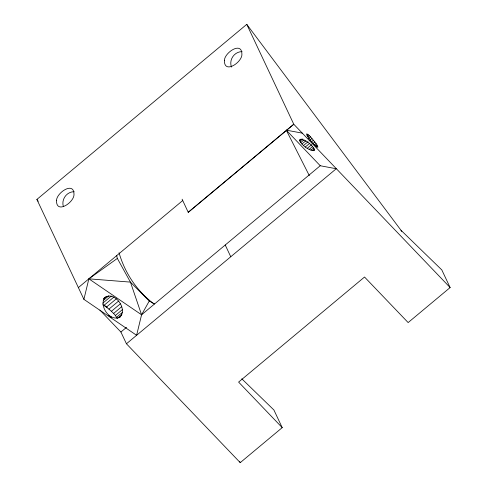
<?xml version="1.0" encoding="UTF-8"?>
<svg xmlns="http://www.w3.org/2000/svg" width="487" height="487" viewBox="0 0 487 487"><rect width="100%" height="100%" fill="white"/><g stroke="black" fill="none" stroke-linecap="round" stroke-linejoin="round"><path stroke-width="0.73" d="M117.343 258.427L130.437 282.113L149.247 301.033L141.571 314.791L136.61 335.299L83.904 299.341L88.865 278.832L117.343 258.427L116.636 255.523M119.449 317.591C128.903 309.391 113.715 289.217 103.804 298.397M299.615 140.329L299.809 139.629L300.497 139.294C306.22 140.226 312.003 144.359 314.419 149.661L314.225 150.361L313.537 150.696C307.814 149.765 302.031 145.631 299.615 140.329L301.246 138.965M104.894 297.484C98.404 306.201 110.677 322.966 120.575 316.653M182.101 199.177L188.219 212.32L293.783 124.252L246.763 24.35L36.878 199.439L83.904 299.341M117.824 318.133L121.811 314.791M78.37 287.592L182.692 200.565M188.219 212.32L293.783 124.252L450.122 287.561L408.143 322.577L364.538 277.03L238.612 382.082L282.216 427.635L240.237 462.65L126.443 343.779L120.91 332.024L99.902 310.079M103.743 298.708L106.659 296.273M103.201 300.509L108.845 295.798M102.787 303.182L111.286 296.096M299.919 141.346L302.829 138.917M306.907 135.52L308.07 134.546L310.536 136.865L316.087 143.616L317.688 146.234L317.841 147.342C313.038 144.28 309.227 139.245 306.621 134.187L306.737 133.852L308.07 134.546M102.775 304.777L103.895 305.428L113.83 297.137M300.71 142.612L304.107 139.781M307.498 136.95L309.196 135.538M103.895 305.428L106.379 307.133L116.302 298.854M301.934 144.042L305.946 140.694M308.241 138.783L310.536 136.865M303.504 145.54L308.028 141.76M309.726 140.341L311.99 138.454M106.379 307.133L108.936 309.129L118.505 301.149M305.306 146.995L309.385 143.592M311.717 141.644L313.47 140.189M108.936 309.129L111.401 311.29L120.356 303.815M307.23 148.316L311.595 144.676M312.684 143.768L314.864 141.948M108.601 315.759L109.173 315.278M309.142 149.412L312.611 146.514M314.346 145.065L316.087 143.616M111.401 311.29L113.593 313.458L121.671 306.719M310.907 150.203L313.695 147.871M315.375 146.477L317.049 145.077M111.085 317.463L111.645 316.994M312.404 150.641L314.517 148.876M316.629 147.117L317.688 146.234M117.251 318.614L115.376 315.491L122.377 309.647M313.537 150.696L314.645 149.771M116.618 317.244L122.42 312.398M120.91 332.024L126.559 327.313M141.571 314.791L130.437 282.113L88.865 278.832L141.571 314.791L320.233 165.744L336.261 168.745L126.443 343.779M309.312 175.612L286.265 130.145L302.293 133.14M149.247 301.033L154.568 303.967M104.096 305.142L107.231 307.279M109.222 316.185L110.464 317.037M246.763 24.35L400.984 230.26L441.819 269.932L450.122 287.561M241.789 378.795L273.913 409.999L282.216 427.635M286.265 130.145L320.233 165.744M113.593 313.458L115.376 315.491M36.878 199.439L38.248 201.259M400.984 230.26L401.781 231.489M225.231 245.004L230.759 256.752M239.598 461.292L240.237 462.65M63.353 206.494A11.031 10.178 -58.6 0 1 74.182 191.701M231.483 67.072A11.031 10.178 -58.6 0 1 242.088 51.628M153.795 303.803A110.318 101.771 -58.6 0 1 119.035 252.771M56.504 200.541C56.145 214.517 73.939 202.501 74 194.684C74.359 180.707 56.559 192.724 56.504 200.541M224.41 60.467C224.05 74.45 241.85 62.427 241.905 54.611C242.264 40.634 224.464 52.651 224.41 60.467"/></g></svg>
